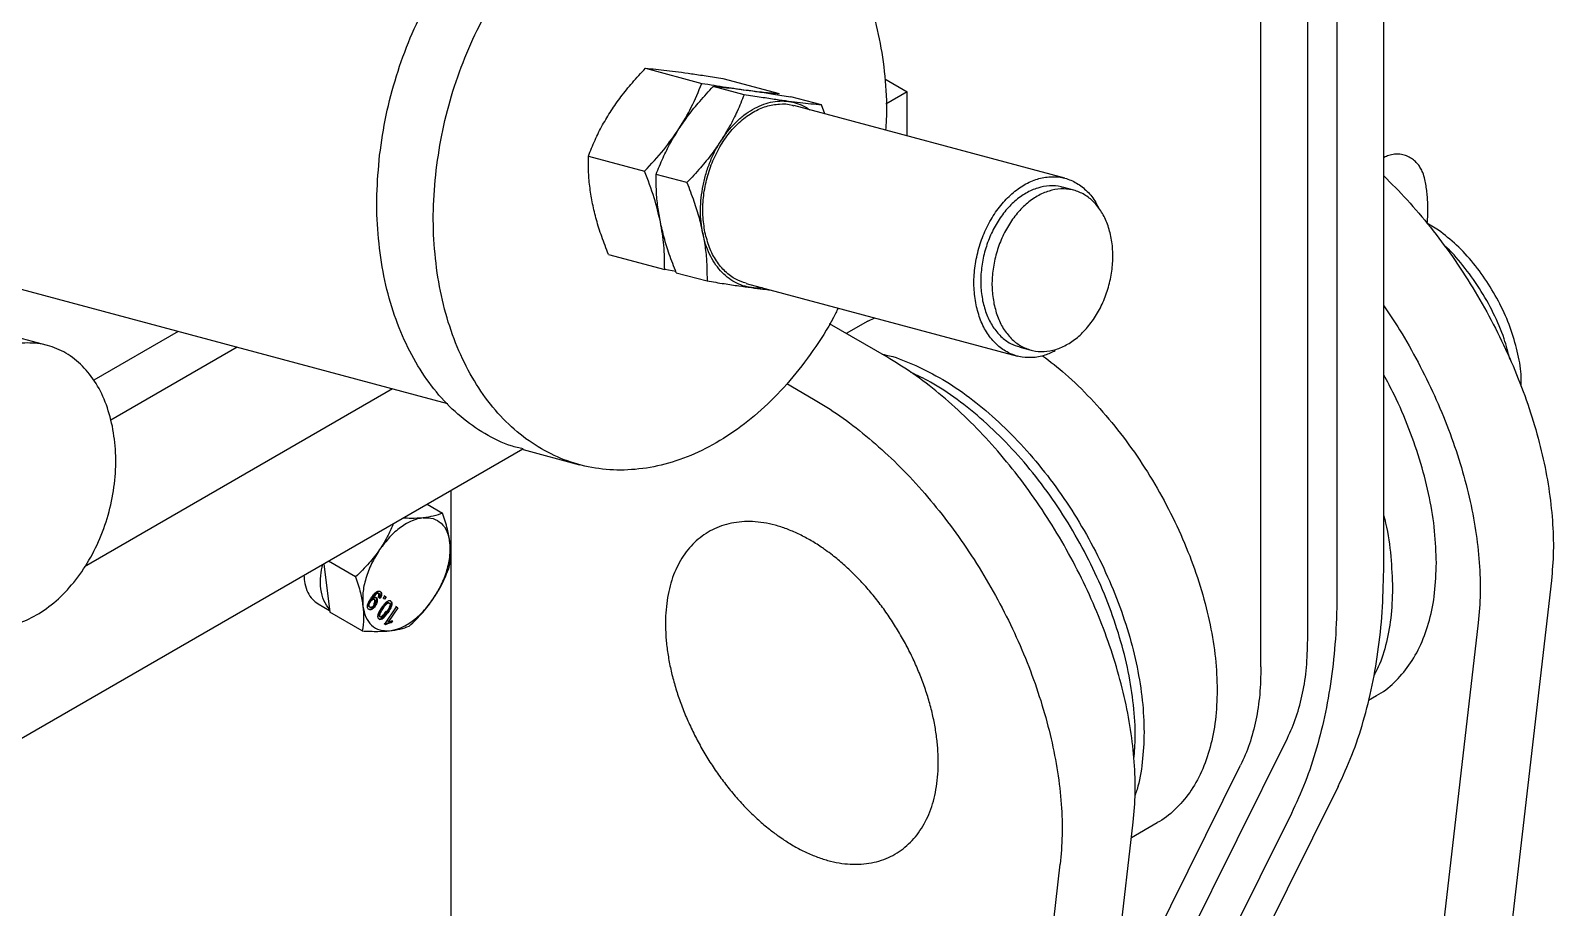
# Model space of a CAD drawing. Header units: millimetres. Extents: x 861 to 27901, y 673 to 17923.
# Drawn here: x 24661.3 to 24953.4, y 6987.1 to 7155.1 of the extents above; entities that cross this region are included whole.
import ezdxf

# ---------------------------------------------------------------- set-up
doc = ezdxf.new("R2010")
doc.units = ezdxf.units.MM
doc.header["$LTSCALE"] = 33.3

msp = doc.modelspace()

# ---------------------------------------------------------------- linework, layer by layer
at = {"color": 7, "linetype": 'Continuous', "lineweight": 25}
for p, q in [((24920.8, 7052.67), (24920.8, 7176.76)), ((24906.22, 7038.36), (24906.22, 7174.94)), ((24897.25, 7033.18), (24897.25, 7169.76)), ((24911.83, 7171.58), (24911.83, 7047.49)), ((24779.26, 7147.9), (24790.03, 7145.01)), ((24798.15, 7142.84), (24792.25, 7144.42)), ((24794.08, 7145.93), (24804.85, 7143.04)), ((24825.14, 7145.88), (24829.41, 7143.41)), ((24829.41, 7143.41), (24825.33, 7141.05)), ((24829.41, 7134.93), (24829.41, 7143.41)), ((24812.97, 7140.86), (24807.08, 7142.44)), ((24859.67, 7126.82), (24807.68, 7140.75)), ((24813.61, 7139.16), (24812.97, 7140.86)), ((24664.6, 7094.77), (24496.18, 7139.89)), ((24768.29, 7131.04), (24779.06, 7128.15)), ((24787.18, 7125.98), (24781.29, 7127.56)), ((24861.37, 7124.52), (24859.21, 7125.1)), ((24599.97, 7121.49), (24741.31, 7083.63)), ((24931.31, 7116.88), (24929.08, 7118.21)), ((24772.14, 7112.2), (24782.92, 7109.32)), ((24785.04, 7108.98), (24782.92, 7109.32)), ((24785.14, 7108.72), (24791.04, 7107.14)), ((24798.55, 7106.67), (24850.54, 7092.74)), ((24821.85, 7099.46), (24817.73, 7097.08)), ((24821.85, 7099.46), (24823.22, 7100.06)), ((24689.66, 7097.46), (24673.46, 7088.11)), ((24825.49, 7092.6), (24814.5, 7098.94)), ((24700.92, 7094.45), (24676.7, 7080.46)), ((24851, 7094.46), (24853.17, 7093.88)), ((24730.75, 7086.46), (24671.66, 7052.34)), ((24806.32, 7087.48), (24811.47, 7084.5)), ((24625.76, 6999.95), (24755.72, 7074.97)), ((24755.78, 7074.83), (24766.61, 7071.92)), ((24737.35, 7064.37), (24740.34, 7062.64)), ((24741.95, 7067.03), (24741.95, 6781.51)), ((24717.55, 7052.94), (24718.7, 7043.68)), ((24723.67, 7050.45), (24718.45, 7053.46)), ((24952.95, 7049.72), (24922.48, 6786.05)), ((24728.05, 7047.28), (24727.91, 7047.36)), ((24728.19, 7047.21), (24728.05, 7047.29)), ((24728.46, 7047.59), (24728.32, 7047.67)), ((24728.99, 7046.33), (24729.28, 7046.76)), ((24729.28, 7046.76), (24729.14, 7046.84)), ((24729.28, 7046.76), (24729.51, 7046.56)), ((24716.48, 7045.23), (24718.66, 7043.97)), ((24726.12, 7044.23), (24725.98, 7044.31)), ((24726.21, 7044.72), (24726.35, 7044.64)), ((24726.37, 7045.74), (24726.51, 7045.66)), ((24726.55, 7044.57), (24726.55, 7044.57)), ((24726.87, 7046.47), (24726.81, 7046.39)), ((24726.81, 7046.39), (24726.92, 7046.45)), ((24726.95, 7046.31), (24726.81, 7046.39)), ((24727.01, 7046.39), (24726.87, 7046.47)), ((24727.01, 7046.39), (24726.95, 7046.31)), ((24727.13, 7046.13), (24726.99, 7046.21)), ((24727.07, 7045.15), (24727.21, 7045.07)), ((24727.32, 7046.05), (24727.18, 7046.13)), ((24727.42, 7044.84), (24727.28, 7044.92)), ((24727.65, 7046.38), (24727.51, 7046.46)), ((24728.11, 7046.45), (24727.97, 7046.53)), ((24728.36, 7046.28), (24728.11, 7046.45)), ((24728.36, 7046.28), (24728.22, 7046.36)), ((24728.85, 7046.42), (24728.99, 7046.33)), ((24729.21, 7046.13), (24728.99, 7046.33)), ((24729.21, 7046.13), (24729.07, 7046.21)), ((24729.51, 7046.56), (24729.21, 7046.13)), ((24729.25, 7041.34), (24731.53, 7044.68)), ((24729.26, 7046.73), (24729.37, 7046.64)), ((24729.51, 7046.56), (24729.37, 7046.64)), ((24729.48, 7043.84), (24729.62, 7043.76)), ((24730.03, 7045.44), (24729.89, 7045.52)), ((24731.76, 7044.48), (24729.98, 7041.87)), ((24730.03, 7045.46), (24730.17, 7045.38)), ((24730.3, 7045.85), (24730.44, 7045.77)), ((24730.61, 7045.08), (24730.47, 7045.16)), ((24731.53, 7044.68), (24731.39, 7044.77)), ((24731.51, 7044.65), (24731.62, 7044.56)), ((24731.53, 7044.68), (24731.76, 7044.48)), ((24731.76, 7044.48), (24731.62, 7044.56)), ((24724.95, 7040.07), (24718.7, 7043.68)), ((24728.12, 7042.38), (24727.98, 7042.46)), ((24728.19, 7042.35), (24728.31, 7042.27)), ((24728.25, 7042.84), (24728.39, 7042.76)), ((24728.78, 7042.78), (24728.64, 7042.86)), ((24729.25, 7041.34), (24729.11, 7041.42)), ((24729.4, 7041.21), (24729.25, 7041.34)), ((24729.84, 7043.55), (24729.7, 7043.64)), ((24729.98, 7041.87), (24729.84, 7041.95)), ((24729.98, 7041.87), (24730.72, 7041.99)), ((24730.5, 7041.95), (24730.31, 7041.67)), ((24730.45, 7041.59), (24730.31, 7041.67)), ((24730.72, 7041.99), (24730.45, 7041.59)), ((24730.72, 7041.99), (24730.58, 7042.07)), ((24938.93, 7041.63), (24908.46, 6777.95)), ((24917.88, 7026.82), (24919.39, 7027.69)), ((24866.81, 6948.05), (24902.33, 7019.51)), ((24868.18, 6963.67), (24893.36, 7014.33)), ((24912.05, 7010.25), (24880.04, 6945.86)), ((24842.31, 6739.76), (24872.77, 7003.44)), ((24903.08, 7005.07), (24871.07, 6940.68)), ((24872.43, 7000.49), (24877.34, 7003.33)), ((24828.29, 6731.67), (24858.76, 6995.35))]:
    msp.add_line(p, q, dxfattribs=at)
for points, knots in [([(24728.27, 7131.26), (24728.64, 7133.81), (24729.38, 7138.92), (24731.4, 7146.46), (24734.04, 7153.77), (24737.34, 7160.7), (24741.21, 7167.15), (24745.59, 7173), (24750.41, 7178.16), (24755.59, 7182.53), (24761.03, 7186.04), (24766.64, 7188.62), (24772.34, 7190.26), (24778, 7190.85), (24782.78, 7190.66), (24785.53, 7189.87), (24786.52, 7189.58)], [0, 0, 0, 0, 0.073739, 0.147478, 0.221217, 0.294957, 0.368696, 0.442435, 0.516174, 0.589913, 0.663652, 0.737391, 0.81113, 0.88487, 0.958609, 1, 1, 1, 1]), ([(24739.11, 7128.36), (24739.47, 7130.91), (24740.21, 7136.02), (24742.23, 7143.56), (24744.87, 7150.87), (24748.17, 7157.8), (24752.04, 7164.25), (24756.42, 7170.1), (24761.24, 7175.26), (24766.42, 7179.63), (24771.86, 7183.13), (24777.47, 7185.72), (24783.17, 7187.35), (24788.84, 7187.98), (24794.4, 7187.61), (24799.74, 7186.25), (24804.78, 7183.91), (24809.43, 7180.63), (24813.61, 7176.48), (24817.25, 7171.52), (24820.29, 7165.85), (24822.67, 7159.54), (24824.37, 7152.73), (24825.28, 7145.5), (24825.58, 7139.88), (24825.33, 7136.68), (24825.28, 7136.03)], [0, 0, 0, 0, 0.042998, 0.085997, 0.128995, 0.171994, 0.214992, 0.257991, 0.300989, 0.343988, 0.386986, 0.429984, 0.472983, 0.515981, 0.55898, 0.601978, 0.644977, 0.687975, 0.730973, 0.773972, 0.81697, 0.859969, 0.902967, 0.945966, 0.988964, 1, 1, 1, 1]), ([(24772.66, 7139.77), (24773.27, 7140.66), (24774.52, 7142.49), (24776.75, 7145.21), (24778.4, 7146.98), (24779.26, 7147.9)], [0, 0, 0, 0, 0.315876, 0.646351, 1, 1, 1, 1]), ([(24779.26, 7147.9), (24779.89, 7147.84), (24781.12, 7147.74), (24783.22, 7147.51), (24784.79, 7147.31), (24785.56, 7147.21)], [0, 0, 0, 0, 0.353648, 0.684121, 1, 1, 1, 1]), ([(24785.56, 7147.21), (24786.37, 7147.1), (24788.04, 7146.87), (24790.91, 7146.43), (24793, 7146.1), (24794.08, 7145.93)], [0, 0, 0, 0, 0.315876, 0.646351, 1, 1, 1, 1]), ([(24785.66, 7136.28), (24786.49, 7137.66), (24788.24, 7140.54), (24789.41, 7143.48), (24790.03, 7145.01)], [0, 0, 0, 0, 0.476313, 1, 1, 1, 1]), ([(24785.66, 7136.28), (24786.25, 7137.16), (24787.48, 7138.96), (24789.7, 7141.68), (24791.37, 7143.47), (24792.25, 7144.42)], [0, 0, 0, 0, 0.3085007, 0.635247, 1, 1, 1, 1]), ([(24790.03, 7145.01), (24791.63, 7144.76), (24794.68, 7144.26), (24797.3, 7143.9), (24798.55, 7143.73)], [0, 0, 0, 0, 0.523687, 1, 1, 1, 1]), ([(24792.25, 7144.42), (24792.91, 7144.36), (24794.16, 7144.25), (24796.26, 7144.02), (24797.8, 7143.82), (24798.55, 7143.73)], [0, 0, 0, 0, 0.36475, 0.691497, 1, 1, 1, 1]), ([(24798.55, 7143.73), (24799.35, 7143.62), (24800.99, 7143.39), (24803.86, 7142.96), (24805.96, 7142.62), (24807.08, 7142.44)], [0, 0, 0, 0, 0.308501, 0.635247, 1, 1, 1, 1]), ([(24798.55, 7143.73), (24799.7, 7143.58), (24802.1, 7143.28), (24803.9, 7143.12), (24804.85, 7143.04)], [0, 0, 0, 0, 0.4763129, 1, 1, 1, 1]), ([(24790.64, 7116.5), (24790.48, 7117.56), (24790.15, 7119.68), (24790.28, 7123.09), (24790.87, 7126.5), (24791.94, 7129.81), (24793.44, 7132.88), (24795.31, 7135.6), (24797.48, 7137.87), (24799.87, 7139.58), (24802.38, 7140.7), (24804.91, 7141.11), (24806.71, 7141.09), (24807.57, 7140.75), (24807.67, 7140.71)], [0, 0, 0, 0, 0.089817, 0.179633, 0.26945, 0.359266, 0.449083, 0.538899, 0.628716, 0.718532, 0.808349, 0.898165, 0.987982, 1, 1, 1, 1]), ([(24798.15, 7142.84), (24797.73, 7141.77), (24796.92, 7139.75), (24795.46, 7136.82), (24794.33, 7134.99), (24793.78, 7134.11)], [0, 0, 0, 0, 0.36475, 0.691497, 1, 1, 1, 1]), ([(24806.68, 7141.55), (24805.88, 7141.66), (24804.24, 7141.89), (24801.37, 7142.32), (24799.26, 7142.66), (24798.15, 7142.84)], [0, 0, 0, 0, 0.308501, 0.635247, 1, 1, 1, 1]), ([(24806.68, 7141.55), (24807.23, 7141.45), (24808.33, 7141.23), (24809.7, 7140.66), (24810.45, 7140.13), (24810.74, 7139.93)], [0, 0, 0, 0, 0.385203, 0.770405, 1, 1, 1, 1]), ([(24812.97, 7140.86), (24812.32, 7140.92), (24811.07, 7141.03), (24808.97, 7141.26), (24807.43, 7141.46), (24806.68, 7141.55)], [0, 0, 0, 0, 0.36475, 0.691497, 1, 1, 1, 1]), ([(24768.29, 7131.04), (24768.7, 7132.07), (24769.5, 7134.07), (24770.95, 7137), (24772.1, 7138.86), (24772.66, 7139.77)], [0, 0, 0, 0, 0.353648, 0.684121, 1, 1, 1, 1]), ([(24779.06, 7128.15), (24780.33, 7129.51), (24782.75, 7132.11), (24784.72, 7134.94), (24785.66, 7136.28)], [0, 0, 0, 0, 0.523687, 1, 1, 1, 1]), ([(24781.29, 7127.56), (24781.71, 7128.62), (24782.52, 7130.65), (24783.98, 7133.57), (24785.11, 7135.4), (24785.66, 7136.28)], [0, 0, 0, 0, 0.36475, 0.691497, 1, 1, 1, 1]), ([(24793.78, 7134.11), (24793.19, 7133.23), (24791.96, 7131.44), (24789.74, 7128.71), (24788.07, 7126.92), (24787.18, 7125.98)], [0, 0, 0, 0, 0.308501, 0.635247, 1, 1, 1, 1]), ([(24929.17, 7118.39), (24929.18, 7118.6), (24929.23, 7119.22), (24929.27, 7120.3), (24929.26, 7121.63), (24929.19, 7122.94), (24929.08, 7124.21), (24928.92, 7125.44), (24928.68, 7126.68), (24928.36, 7127.76), (24927.9, 7128.74), (24927.37, 7129.52), (24926.71, 7130.21), (24925.9, 7130.79), (24924.95, 7131.22), (24923.91, 7131.45), (24922.83, 7131.46), (24921.8, 7131.22), (24921.11, 7130.96), (24920.82, 7130.76), (24920.8, 7130.74)], [0, 0, 0, 0, 0.034792, 0.103487, 0.16912, 0.233764, 0.29885, 0.365813, 0.437918, 0.526391, 0.580869, 0.629023, 0.678692, 0.730004, 0.782662, 0.83619, 0.890123, 0.945464, 0.996583, 1, 1, 1, 1]), ([(24755.81, 7074.95), (24755.03, 7075.13), (24752.46, 7075.72), (24748.39, 7077.76), (24743.73, 7080.99), (24739.55, 7085.15), (24735.91, 7090.1), (24732.88, 7095.78), (24730.49, 7102.08), (24728.81, 7108.9), (24727.86, 7116.12), (24727.59, 7123.61), (24728.05, 7128.71), (24728.27, 7131.26)], [0, 0, 0, 0, 0.042024, 0.137822, 0.23362, 0.329417, 0.425215, 0.521012, 0.61681, 0.712607, 0.808405, 0.904202, 1, 1, 1, 1]), ([(24769.1, 7121.92), (24768.92, 7122.92), (24768.55, 7124.97), (24768.29, 7128.02), (24768.29, 7130.01), (24768.29, 7131.04)], [0, 0, 0, 0, 0.315876, 0.646351, 1, 1, 1, 1]), ([(24816.18, 7101.94), (24816.03, 7101.63), (24814.8, 7099), (24811.92, 7094.5), (24807.59, 7088.62), (24802.75, 7083.47), (24797.58, 7079.1), (24792.14, 7075.59), (24786.52, 7073), (24780.83, 7071.38), (24775.16, 7070.74), (24769.6, 7071.11), (24764.26, 7072.48), (24759.22, 7074.82), (24754.56, 7078.09), (24750.38, 7082.24), (24746.74, 7087.2), (24743.71, 7092.88), (24741.32, 7099.18), (24739.64, 7106), (24738.69, 7113.22), (24738.42, 7120.71), (24738.88, 7125.81), (24739.11, 7128.36)], [0, 0, 0, 0, 0.006733, 0.056397, 0.10606, 0.155723, 0.205387, 0.25505, 0.304713, 0.354377, 0.40404, 0.453703, 0.503367, 0.55303, 0.602693, 0.652357, 0.70202, 0.751683, 0.801347, 0.85101, 0.900673, 0.950337, 1, 1, 1, 1]), ([(24782.1, 7118.44), (24781.74, 7119.97), (24780.98, 7123.19), (24779.72, 7126.45), (24779.06, 7128.15)], [0, 0, 0, 0, 0.476313, 1, 1, 1, 1]), ([(24782.1, 7118.44), (24781.92, 7119.41), (24781.56, 7121.43), (24781.29, 7124.48), (24781.29, 7126.49), (24781.29, 7127.56)], [0, 0, 0, 0, 0.3085007, 0.635247, 1, 1, 1, 1]), ([(24787.18, 7125.98), (24787.64, 7124.79), (24788.51, 7122.55), (24789.54, 7119.29), (24790, 7117.25), (24790.22, 7116.26)], [0, 0, 0, 0, 0.3647501, 0.6914967, 1, 1, 1, 1]), ([(24842.63, 7102.58), (24842.47, 7103.64), (24842.14, 7105.76), (24842.27, 7109.16), (24842.86, 7112.58), (24843.93, 7115.88), (24845.43, 7118.96), (24847.3, 7121.68), (24849.47, 7123.94), (24851.86, 7125.66), (24854.37, 7126.77), (24856.91, 7127.22), (24859.38, 7127.01), (24861.69, 7126.14), (24863.73, 7124.61), (24865.23, 7122.92), (24865.87, 7121.59), (24866.09, 7121.13)], [0, 0, 0, 0, 0.068844, 0.137689, 0.206533, 0.275378, 0.344222, 0.413067, 0.481911, 0.550756, 0.6196, 0.688445, 0.757289, 0.826134, 0.894978, 0.963823, 1, 1, 1, 1]), ([(24920.8, 7127.27), (24922.3, 7125.78), (24925.38, 7122.7), (24929.78, 7117.49), (24934.01, 7111.85), (24937.91, 7105.88), (24941.45, 7099.67), (24944.59, 7093.28), (24947.3, 7086.79), (24949.53, 7080.26), (24951.28, 7073.77), (24952.51, 7067.4), (24953.21, 7061.21), (24953.42, 7055.26), (24953.1, 7051.57), (24952.95, 7049.72)], [0, 0, 0, 0, 0.073228, 0.150459, 0.22769, 0.304921, 0.382152, 0.459383, 0.536614, 0.613845, 0.691076, 0.768307, 0.845538, 0.922769, 1, 1, 1, 1]), ([(24859.2, 7125.06), (24859.11, 7125.1), (24858.33, 7125.41), (24856.71, 7125.42), (24854.45, 7125.06), (24852.18, 7124.05), (24850.04, 7122.51), (24848.09, 7120.47), (24846.41, 7118.03), (24845.06, 7115.27), (24844.1, 7112.29), (24843.57, 7109.23), (24843.45, 7106.16), (24843.74, 7104.26), (24843.89, 7103.31)], [0, 0, 0, 0, 0.012018, 0.101835, 0.191651, 0.281468, 0.371284, 0.461101, 0.550917, 0.640734, 0.73055, 0.820367, 0.910183, 1, 1, 1, 1]), ([(24772.14, 7112.2), (24771.7, 7113.35), (24770.84, 7115.57), (24769.81, 7118.83), (24769.33, 7120.91), (24769.1, 7121.92)], [0, 0, 0, 0, 0.353648, 0.684121, 1, 1, 1, 1]), ([(24785.14, 7108.72), (24784.68, 7109.91), (24783.82, 7112.15), (24782.79, 7115.41), (24782.33, 7117.45), (24782.1, 7118.44)], [0, 0, 0, 0, 0.3647501, 0.6914967, 1, 1, 1, 1]), ([(24782.92, 7109.32), (24782.91, 7110.85), (24782.9, 7113.77), (24782.36, 7116.93), (24782.1, 7118.44)], [0, 0, 0, 0, 0.5236871, 1, 1, 1, 1]), ([(24947.13, 7087.01), (24947.15, 7087.57), (24947.22, 7089.47), (24946.62, 7093.09), (24945.35, 7097.63), (24943.43, 7102.2), (24940.96, 7106.58), (24938.05, 7110.59), (24934.8, 7114.15), (24932.47, 7115.97), (24931.31, 7116.88)], [0, 0, 0, 0, 0.0573507, 0.1920149, 0.3266791, 0.4613432, 0.5960074, 0.7306716, 0.8653358, 1, 1, 1, 1]), ([(24790.22, 7116.26), (24790.4, 7115.29), (24790.77, 7113.27), (24791.03, 7110.22), (24791.04, 7108.21), (24791.04, 7107.14)], [0, 0, 0, 0, 0.308501, 0.635247, 1, 1, 1, 1]), ([(24798.57, 7106.7), (24797.89, 7106.92), (24796.44, 7107.38), (24794.49, 7108.87), (24792.77, 7110.93), (24791.42, 7113.49), (24790.9, 7115.5), (24790.64, 7116.5)], [0, 0, 0, 0, 0.178002, 0.383502, 0.589001, 0.794501, 1, 1, 1, 1]), ([(24944.98, 7092.16), (24944.65, 7093.45), (24943.89, 7096.39), (24941.89, 7101.01), (24939.23, 7105.79), (24936.03, 7110.11), (24933.65, 7112.9), (24932.34, 7113.98), (24932.29, 7114.02)], [0, 0, 0, 0, 0.162463, 0.369588, 0.576713, 0.783838, 0.990963, 1, 1, 1, 1]), ([(24791.04, 7107.14), (24792.15, 7106.96), (24794.26, 7106.63), (24797.12, 7106.19), (24798.76, 7105.97), (24799.56, 7105.86)], [0, 0, 0, 0, 0.3647501, 0.6914967, 1, 1, 1, 1]), ([(24801.64, 7105.84), (24801.51, 7105.82), (24800.81, 7105.71), (24800.13, 7105.79), (24799.56, 7105.86)], [0, 0, 0, 0, 0.175627, 1, 1, 1, 1]), ([(24799.56, 7105.86), (24800.32, 7105.76), (24801.62, 7105.59), (24802.72, 7105.48), (24803.18, 7105.43)], [0, 0, 0, 0, 0.580155, 1, 1, 1, 1]), ([(24857.82, 7093.77), (24857.16, 7093.45), (24855.67, 7092.72), (24853.3, 7092.35), (24850.83, 7092.55), (24848.53, 7093.43), (24846.47, 7094.93), (24844.76, 7097.01), (24843.4, 7099.56), (24842.89, 7101.57), (24842.63, 7102.58)], [0, 0, 0, 0, 0.101734, 0.230058, 0.358381, 0.486705, 0.615029, 0.743353, 0.871676, 1, 1, 1, 1]), ([(24843.89, 7103.31), (24844.12, 7102.4), (24844.59, 7100.6), (24845.8, 7098.3), (24847.35, 7096.44), (24849.1, 7095.11), (24850.41, 7094.69), (24851.01, 7094.5)], [0, 0, 0, 0, 0.205499, 0.410999, 0.616498, 0.821998, 1, 1, 1, 1]), ([(24920.8, 7102.39), (24921.83, 7100.86), (24924.18, 7097.35), (24927.43, 7091.57), (24930.58, 7085.19), (24933.28, 7078.7), (24935.52, 7072.17), (24937.26, 7065.68), (24938.5, 7059.31), (24939.2, 7053.12), (24939.4, 7047.16), (24939.09, 7043.47), (24938.93, 7041.63)], [0, 0, 0, 0, 0.079726, 0.181978, 0.284231, 0.386484, 0.488736, 0.590989, 0.693242, 0.795495, 0.897747, 1, 1, 1, 1]), ([(24824.65, 7093.08), (24824.9, 7093.04), (24826.78, 7092.71), (24830.46, 7091.28), (24835.58, 7088.76), (24840.72, 7085.39), (24845.77, 7081.32), (24850.64, 7076.59), (24855.26, 7071.3), (24859.54, 7065.53), (24863.41, 7059.37), (24866.8, 7052.94), (24869.66, 7046.35), (24871.94, 7039.7), (24873.6, 7033.12), (24874.6, 7026.71), (24874.95, 7020.57), (24874.57, 7014.87), (24873.94, 7010.86), (24873.24, 7008.97), (24873.11, 7008.61)], [0, 0, 0, 0, 0.009765, 0.070775, 0.131786, 0.192796, 0.253806, 0.314817, 0.375827, 0.436838, 0.497848, 0.558859, 0.619869, 0.68088, 0.74189, 0.802901, 0.863911, 0.924922, 0.985932, 1, 1, 1, 1]), ([(24855.39, 7092.82), (24856.86, 7091.69), (24860.01, 7089.24), (24864.66, 7084.67), (24869.28, 7079.39), (24873.56, 7073.62), (24877.43, 7067.46), (24880.82, 7061.03), (24883.68, 7054.44), (24885.96, 7047.79), (24887.61, 7041.21), (24888.62, 7034.8), (24888.95, 7028.67), (24888.62, 7022.93), (24887.61, 7017.68), (24885.95, 7013.01), (24883.69, 7008.98), (24880.79, 7005.77), (24878.63, 7003.89), (24877.34, 7003.33), (24877.34, 7003.33)], [0, 0, 0, 0, 0.051339, 0.110628, 0.169917, 0.229206, 0.288495, 0.347784, 0.407073, 0.466362, 0.525651, 0.58494, 0.644229, 0.703518, 0.762807, 0.822096, 0.881385, 0.940674, 0.999963, 1, 1, 1, 1]), ([(24872.9, 7015.54), (24873.01, 7016.93), (24873.27, 7020.2), (24872.9, 7025.84), (24871.92, 7032.24), (24870.26, 7038.82), (24867.98, 7045.47), (24865.12, 7052.06), (24861.73, 7058.49), (24857.86, 7064.65), (24853.58, 7070.42), (24848.96, 7075.71), (24844.08, 7080.44), (24839.04, 7084.5), (24834.35, 7087.63), (24831.4, 7089.03), (24830.15, 7089.62)], [0, 0, 0, 0, 0.0547972, 0.1290359, 0.2032746, 0.2775133, 0.351752, 0.4259907, 0.5002294, 0.5744681, 0.6487068, 0.7229455, 0.7971842, 0.8714228, 0.9456615, 1, 1, 1, 1]), ([(24930.89, 7053.1), (24930.82, 7055.12), (24930.69, 7059.15), (24929.65, 7065.58), (24928.01, 7072.16), (24925.71, 7078.8), (24923.31, 7084.51), (24921.47, 7087.88), (24920.8, 7089.12)], [0, 0, 0, 0, 0.179035, 0.358071, 0.537106, 0.716142, 0.895177, 1, 1, 1, 1]), ([(24736.61, 7061.75), (24735.87, 7061.69), (24734.67, 7061.6), (24733.25, 7061.66), (24732.7, 7061.69)], [0, 0, 0, 0, 0.616578, 1, 1, 1, 1]), ([(24740.34, 7062.64), (24739.78, 7062.43), (24738.73, 7062.04), (24737.28, 7061.84), (24736.61, 7061.75)], [0, 0, 0, 0, 0.532771, 1, 1, 1, 1]), ([(24741.74, 7057.02), (24741.6, 7057.86), (24741.31, 7059.66), (24740.68, 7061.6), (24740.34, 7062.64)], [0, 0, 0, 0, 0.467229, 1, 1, 1, 1]), ([(24920.8, 7062.12), (24920.92, 7061.66), (24921.6, 7059.01), (24922.25, 7054.3), (24922.4, 7050.26), (24922.48, 7048.25)], [0, 0, 0, 0, 0.094567, 0.547284, 1, 1, 1, 1]), ([(24730.89, 7060.64), (24730.58, 7059.89), (24729.88, 7058.17), (24728.85, 7056.57), (24728.27, 7055.65)], [0, 0, 0, 0, 0.433116, 1, 1, 1, 1]), ([(24813.75, 7055.55), (24813.49, 7055.75), (24812.5, 7056.47), (24810.76, 7057.53), (24808.55, 7058.7), (24806.32, 7059.64), (24804.1, 7060.36), (24801.91, 7060.83), (24799.76, 7061.05), (24797.69, 7061.02), (24795.7, 7060.75), (24793.82, 7060.23), (24792.06, 7059.49), (24790.44, 7058.53), (24788.96, 7057.36), (24787.63, 7055.99), (24786.46, 7054.44), (24785.45, 7052.71), (24784.6, 7050.8), (24783.94, 7048.72), (24783.45, 7046.5), (24783.15, 7044.14), (24783.04, 7041.66), (24783.12, 7039.09), (24783.39, 7036.45), (24783.84, 7033.75), (24784.47, 7031.02), (24785.27, 7028.27), (24786.23, 7025.53), (24787.36, 7022.8), (24788.63, 7020.11), (24790.04, 7017.48), (24791.59, 7014.92), (24793.25, 7012.46), (24795.03, 7010.1), (24796.9, 7007.86), (24798.86, 7005.76), (24800.9, 7003.82), (24802.85, 7002.15), (24804.14, 7001.21), (24804.7, 7000.79)], [0, 0, 0, 0, 0.010144, 0.037668, 0.065245, 0.092847, 0.120408, 0.147843, 0.175043, 0.201897, 0.228326, 0.254314, 0.279923, 0.305282, 0.330554, 0.355866, 0.381383, 0.40723, 0.43347, 0.460101, 0.487063, 0.514264, 0.541611, 0.569025, 0.596441, 0.623829, 0.651177, 0.678482, 0.705748, 0.732982, 0.760194, 0.787393, 0.814589, 0.841793, 0.869012, 0.896258, 0.923541, 0.950872, 0.978259, 1, 1, 1, 1]), ([(24728.27, 7055.65), (24727.63, 7054.78), (24726.25, 7052.91), (24724.57, 7051.3), (24723.67, 7050.45)], [0, 0, 0, 0, 0.467229, 1, 1, 1, 1]), ([(24741.63, 7052.26), (24741.74, 7053.04), (24741.95, 7054.5), (24741.8, 7056.21), (24741.74, 7057.02)], [0, 0, 0, 0, 0.532771, 1, 1, 1, 1]), ([(24804.7, 7000.79), (24805.09, 7000.52), (24806.19, 6999.75), (24808.05, 6998.62), (24810.27, 6997.49), (24812.5, 6996.59), (24814.71, 6995.91), (24816.9, 6995.48), (24819.04, 6995.3), (24821.1, 6995.37), (24823.08, 6995.68), (24824.94, 6996.23), (24826.67, 6997.01), (24828.27, 6998.01), (24829.73, 6999.21), (24831.03, 7000.61), (24832.18, 7002.19), (24833.16, 7003.95), (24833.98, 7005.89), (24834.62, 7007.99), (24835.07, 7010.23), (24835.34, 7012.61), (24835.42, 7015.11), (24835.31, 7017.69), (24835.01, 7020.34), (24834.53, 7023.05), (24833.88, 7025.78), (24833.05, 7028.53), (24832.06, 7031.27), (24830.91, 7034), (24829.61, 7036.68), (24828.18, 7039.3), (24826.61, 7041.84), (24824.93, 7044.29), (24823.14, 7046.63), (24821.25, 7048.85), (24819.27, 7050.93), (24817.23, 7052.84), (24815.38, 7054.4), (24814.21, 7055.23), (24813.75, 7055.55)], [0, 0, 0, 0, 0.014576, 0.042102, 0.069686, 0.097287, 0.124834, 0.152239, 0.179391, 0.206181, 0.232539, 0.25846, 0.284019, 0.309353, 0.33462, 0.359955, 0.385518, 0.411427, 0.437732, 0.464422, 0.491429, 0.518661, 0.546023, 0.573442, 0.600856, 0.628238, 0.65558, 0.682878, 0.710139, 0.73737, 0.764579, 0.791778, 0.818975, 0.846181, 0.873404, 0.900656, 0.927946, 0.955286, 0.982684, 1, 1, 1, 1]), ([(24718.63, 7044.23), (24718.24, 7044.75), (24717.46, 7045.8), (24716.94, 7048.05), (24716.86, 7050.43), (24717.21, 7052.11), (24717.36, 7052.83)], [0, 0, 0, 0, 0.2661504, 0.5323008, 0.7984512, 1, 1, 1, 1]), ([(24919.39, 7027.69), (24919.39, 7027.69), (24920.68, 7028.25), (24922.83, 7030.13), (24925.74, 7033.34), (24928, 7037.38), (24929.65, 7042.05), (24930.69, 7047.28), (24930.82, 7051.16), (24930.89, 7053.1)], [0, 0, 0, 0, 0.000103, 0.166753, 0.333402, 0.500052, 0.666701, 0.833351, 1, 1, 1, 1]), ([(24713.75, 7050.75), (24713.79, 7050.2), (24713.88, 7048.97), (24714.45, 7047.41), (24715.3, 7046.06), (24716.1, 7045.51), (24716.49, 7045.24)], [0, 0, 0, 0, 0.2169568, 0.4834471, 0.7499374, 1, 1, 1, 1]), ([(24723.67, 7050.45), (24724.01, 7049.41), (24724.64, 7047.47), (24724.93, 7045.67), (24725.06, 7044.83)], [0, 0, 0, 0, 0.532771, 1, 1, 1, 1]), ([(24738.53, 7046.19), (24739.11, 7047.1), (24740.34, 7049.05), (24741.18, 7051.15), (24741.63, 7052.26)], [0, 0, 0, 0, 0.467229, 1, 1, 1, 1]), ([(24726.63, 7046.37), (24726.77, 7046.57), (24727.05, 7046.97), (24727.46, 7047.4), (24727.8, 7047.64), (24728.06, 7047.72), (24728.29, 7047.71), (24728.41, 7047.63), (24728.46, 7047.59)], [0, 0, 0, 0, 0.250485, 0.500119, 0.627899, 0.750092, 0.874994, 1, 1, 1, 1]), ([(24728.05, 7047.29), (24728.01, 7047.32), (24727.94, 7047.37), (24727.79, 7047.37), (24727.62, 7047.3), (24727.29, 7047.03), (24727.06, 7046.72), (24726.87, 7046.47)], [0, 0, 0, 0, 0.125207, 0.25031, 0.375339, 0.50062, 1, 1, 1, 1]), ([(24728.19, 7047.21), (24728.15, 7047.24), (24728.08, 7047.29), (24727.93, 7047.29), (24727.76, 7047.22), (24727.43, 7046.95), (24727.2, 7046.64), (24727.01, 7046.39)], [0, 0, 0, 0, 0.125207, 0.25031, 0.375339, 0.50062, 1, 1, 1, 1]), ([(24727.97, 7046.53), (24728.01, 7046.61), (24728.09, 7046.75), (24728.14, 7046.94), (24728.15, 7047.07), (24728.13, 7047.2), (24728.08, 7047.25), (24728.05, 7047.29)], [0, 0, 0, 0, 0.277074, 0.499914, 0.624834, 0.750381, 1, 1, 1, 1]), ([(24728.11, 7046.45), (24728.15, 7046.53), (24728.23, 7046.67), (24728.28, 7046.86), (24728.29, 7046.99), (24728.27, 7047.08), (24728.24, 7047.16), (24728.21, 7047.19), (24728.19, 7047.21)], [0, 0, 0, 0, 0.276477, 0.499318, 0.623718, 0.749496, 0.874756, 1, 1, 1, 1]), ([(24728.32, 7047.67), (24728.38, 7047.6), (24728.46, 7047.5), (24728.51, 7047.3), (24728.51, 7047.07), (24728.43, 7046.74), (24728.29, 7046.49), (24728.22, 7046.36)], [0, 0, 0, 0, 0.249859, 0.375956, 0.500482, 0.749847, 1, 1, 1, 1]), ([(24728.46, 7047.59), (24728.52, 7047.52), (24728.6, 7047.42), (24728.65, 7047.22), (24728.65, 7046.99), (24728.57, 7046.66), (24728.43, 7046.41), (24728.36, 7046.28)], [0, 0, 0, 0, 0.249859, 0.375718, 0.500481, 0.749846, 1, 1, 1, 1]), ([(24922.48, 7048.25), (24922.42, 7046.3), (24922.29, 7042.42), (24921.21, 7037.23), (24920.08, 7033.59), (24919.11, 7031.94), (24918.91, 7031.6)], [0, 0, 0, 0, 0.3069866, 0.6139733, 0.9209599, 1, 1, 1, 1]), ([(24725.06, 7044.83), (24725.13, 7044.02), (24725.28, 7042.31), (24725.07, 7040.85), (24724.95, 7040.07)], [0, 0, 0, 0, 0.467229, 1, 1, 1, 1]), ([(24726.12, 7044.23), (24726.08, 7044.28), (24725.99, 7044.38), (24725.93, 7044.62), (24725.93, 7044.89), (24726.02, 7045.3), (24726.26, 7045.82), (24726.51, 7046.19), (24726.63, 7046.37)], [0, 0, 0, 0, 0.125064, 0.25009, 0.37511, 0.500169, 0.749441, 1, 1, 1, 1]), ([(24726.21, 7044.72), (24726.17, 7044.78), (24726.11, 7044.85), (24726.09, 7045.02), (24726.11, 7045.16), (24726.14, 7045.31), (24726.22, 7045.51), (24726.31, 7045.65), (24726.37, 7045.74)], [0, 0, 0, 0, 0.249017, 0.371845, 0.499365, 0.623226, 0.749892, 1, 1, 1, 1]), ([(24727.42, 7044.84), (24727.32, 7044.7), (24727.16, 7044.5), (24726.92, 7044.29), (24726.74, 7044.18), (24726.56, 7044.11), (24726.33, 7044.09), (24726.21, 7044.17), (24726.12, 7044.23)], [0, 0, 0, 0, 0.249869, 0.376454, 0.500348, 0.627239, 0.750824, 1, 1, 1, 1]), ([(24726.35, 7044.64), (24726.31, 7044.7), (24726.25, 7044.77), (24726.23, 7044.94), (24726.25, 7045.08), (24726.28, 7045.23), (24726.36, 7045.43), (24726.45, 7045.57), (24726.51, 7045.66)], [0, 0, 0, 0, 0.2490169, 0.3721384, 0.4993655, 0.6235619, 0.7498927, 1, 1, 1, 1]), ([(24727.28, 7044.92), (24727.18, 7044.78), (24727.02, 7044.58), (24726.78, 7044.37), (24726.6, 7044.26), (24726.42, 7044.19), (24726.31, 7044.19), (24726.25, 7044.19)], [0, 0, 0, 0, 0.3327927, 0.5016541, 0.6663981, 0.8356942, 1, 1, 1, 1]), ([(24727.21, 7045.07), (24727.14, 7044.98), (24727.01, 7044.8), (24726.8, 7044.64), (24726.64, 7044.58), (24726.49, 7044.56), (24726.41, 7044.61), (24726.35, 7044.64)], [0, 0, 0, 0, 0.2502504, 0.4998418, 0.6295763, 0.7506654, 1, 1, 1, 1]), ([(24726.37, 7045.74), (24726.43, 7045.83), (24726.53, 7045.96), (24726.68, 7046.09), (24726.8, 7046.17), (24726.91, 7046.21), (24727.05, 7046.22), (24727.13, 7046.17), (24727.18, 7046.13)], [0, 0, 0, 0, 0.2499766, 0.3779151, 0.500342, 0.6271064, 0.750811, 1, 1, 1, 1]), ([(24726.51, 7045.66), (24726.57, 7045.75), (24726.67, 7045.88), (24726.82, 7046.01), (24726.94, 7046.08), (24727.05, 7046.13), (24727.19, 7046.14), (24727.27, 7046.09), (24727.32, 7046.05)], [0, 0, 0, 0, 0.249976, 0.378222, 0.500342, 0.627452, 0.750811, 1, 1, 1, 1]), ([(24726.95, 7046.31), (24727.02, 7046.35), (24727.15, 7046.43), (24727.34, 7046.48), (24727.52, 7046.47), (24727.61, 7046.41), (24727.65, 7046.38)], [0, 0, 0, 0, 0.2489432, 0.4994503, 0.7502849, 1, 1, 1, 1]), ([(24727.18, 7046.13), (24727.22, 7046.09), (24727.29, 7046.01), (24727.31, 7045.85), (24727.31, 7045.72), (24727.28, 7045.58), (24727.21, 7045.38), (24727.12, 7045.24), (24727.07, 7045.15)], [0, 0, 0, 0, 0.24952, 0.373528, 0.499888, 0.62379, 0.750316, 1, 1, 1, 1]), ([(24727.32, 7046.05), (24727.36, 7046), (24727.43, 7045.93), (24727.45, 7045.77), (24727.45, 7045.64), (24727.42, 7045.5), (24727.35, 7045.3), (24727.26, 7045.16), (24727.21, 7045.07)], [0, 0, 0, 0, 0.249521, 0.373851, 0.499889, 0.624096, 0.750315, 1, 1, 1, 1]), ([(24727.51, 7046.46), (24727.53, 7046.44), (24727.56, 7046.41), (24727.62, 7046.32), (24727.67, 7046.19), (24727.68, 7046), (24727.66, 7045.79), (24727.61, 7045.57), (24727.5, 7045.27), (24727.36, 7045.06), (24727.28, 7044.92)], [0, 0, 0, 0, 0.062611, 0.125226, 0.250194, 0.373586, 0.500286, 0.62458, 0.750412, 1, 1, 1, 1]), ([(24727.65, 7046.38), (24727.69, 7046.34), (24727.75, 7046.27), (24727.81, 7046.11), (24727.82, 7045.92), (24727.8, 7045.71), (24727.75, 7045.49), (24727.64, 7045.19), (24727.51, 7044.98), (24727.42, 7044.84)], [0, 0, 0, 0, 0.125074, 0.250064, 0.373261, 0.500199, 0.624296, 0.750369, 1, 1, 1, 1]), ([(24728.12, 7042.38), (24728.08, 7042.43), (24727.99, 7042.53), (24727.93, 7042.78), (24727.95, 7043.07), (24728.15, 7043.71), (24728.47, 7044.2), (24728.72, 7044.59)], [0, 0, 0, 0, 0.125373, 0.250644, 0.375698, 0.501113, 1, 1, 1, 1]), ([(24728.25, 7042.84), (24728.22, 7042.88), (24728.16, 7042.96), (24728.15, 7043.17), (24728.19, 7043.39), (24728.38, 7043.84), (24728.62, 7044.19), (24728.8, 7044.47)], [0, 0, 0, 0, 0.124745, 0.249484, 0.374471, 0.499648, 1, 1, 1, 1]), ([(24728.39, 7042.76), (24728.36, 7042.8), (24728.3, 7042.88), (24728.29, 7043.08), (24728.33, 7043.31), (24728.52, 7043.76), (24728.76, 7044.11), (24728.94, 7044.38)], [0, 0, 0, 0, 0.124745, 0.249484, 0.374471, 0.499648, 1, 1, 1, 1]), ([(24729.48, 7043.84), (24729.35, 7043.66), (24729.16, 7043.39), (24728.87, 7043.05), (24728.72, 7042.92), (24728.64, 7042.86)], [0, 0, 0, 0, 0.500372, 0.750515, 1, 1, 1, 1]), ([(24728.72, 7044.59), (24728.85, 7044.78), (24729.11, 7045.15), (24729.49, 7045.57), (24729.81, 7045.81), (24730.06, 7045.9), (24730.28, 7045.89), (24730.38, 7045.81), (24730.44, 7045.77)], [0, 0, 0, 0, 0.250476, 0.500347, 0.625768, 0.750176, 0.87497, 1, 1, 1, 1]), ([(24728.8, 7044.47), (24728.99, 7044.74), (24729.23, 7045.08), (24729.56, 7045.4), (24729.74, 7045.5), (24729.91, 7045.54), (24729.99, 7045.49), (24730.03, 7045.46)], [0, 0, 0, 0, 0.50041, 0.625613, 0.75058, 0.875344, 1, 1, 1, 1]), ([(24728.94, 7044.38), (24729.13, 7044.66), (24729.37, 7045), (24729.7, 7045.32), (24729.88, 7045.42), (24730.05, 7045.46), (24730.13, 7045.41), (24730.17, 7045.38)], [0, 0, 0, 0, 0.50041, 0.625613, 0.75058, 0.875344, 1, 1, 1, 1]), ([(24730.17, 7045.38), (24730.2, 7045.34), (24730.27, 7045.26), (24730.27, 7045.06), (24730.23, 7044.83), (24730.03, 7044.38), (24729.8, 7044.04), (24729.62, 7043.76)], [0, 0, 0, 0, 0.124696, 0.249462, 0.374432, 0.499637, 1, 1, 1, 1]), ([(24730.47, 7045.16), (24730.43, 7045.03), (24730.36, 7044.77), (24730.1, 7044.24), (24729.86, 7043.88), (24729.7, 7043.64)], [0, 0, 0, 0, 0.249754, 0.499871, 1, 1, 1, 1]), ([(24730.61, 7045.08), (24730.57, 7044.95), (24730.5, 7044.69), (24730.24, 7044.16), (24730, 7043.8), (24729.84, 7043.55)], [0, 0, 0, 0, 0.249754, 0.499871, 1, 1, 1, 1]), ([(24730.3, 7045.85), (24730.36, 7045.77), (24730.46, 7045.65), (24730.49, 7045.39), (24730.48, 7045.24), (24730.47, 7045.16)], [0, 0, 0, 0, 0.499036, 0.74951, 1, 1, 1, 1]), ([(24730.44, 7045.77), (24730.5, 7045.69), (24730.6, 7045.57), (24730.63, 7045.34), (24730.62, 7045.19), (24730.61, 7045.12), (24730.61, 7045.08)], [0, 0, 0, 0, 0.498795, 0.749148, 0.874576, 1, 1, 1, 1]), ([(24733.93, 7040.98), (24734.83, 7041.84), (24736.51, 7043.44), (24737.89, 7045.31), (24738.53, 7046.19)], [0, 0, 0, 0, 0.532771, 1, 1, 1, 1]), ([(24729.84, 7043.55), (24729.71, 7043.37), (24729.45, 7042.99), (24729.07, 7042.57), (24728.74, 7042.34), (24728.5, 7042.24), (24728.28, 7042.26), (24728.18, 7042.34), (24728.12, 7042.38)], [0, 0, 0, 0, 0.2504817, 0.5003456, 0.6317049, 0.7502211, 0.8749867, 1, 1, 1, 1]), ([(24729.7, 7043.64), (24729.57, 7043.45), (24729.31, 7043.08), (24728.93, 7042.65), (24728.6, 7042.42), (24728.37, 7042.32), (24728.25, 7042.34), (24728.19, 7042.35)], [0, 0, 0, 0, 0.293294, 0.585865, 0.739865, 0.87845, 1, 1, 1, 1]), ([(24728.35, 7042.79), (24728.34, 7042.79), (24728.32, 7042.79), (24728.29, 7042.81), (24728.26, 7042.83), (24728.25, 7042.84)], [0, 0, 0, 0, 0.170351, 0.585162, 1, 1, 1, 1]), ([(24728.78, 7042.78), (24728.74, 7042.76), (24728.67, 7042.72), (24728.56, 7042.69), (24728.46, 7042.71), (24728.41, 7042.74), (24728.39, 7042.76)], [0, 0, 0, 0, 0.250158, 0.500156, 0.750032, 1, 1, 1, 1]), ([(24729.62, 7043.76), (24729.49, 7043.58), (24729.3, 7043.31), (24729.01, 7042.97), (24728.86, 7042.84), (24728.78, 7042.78)], [0, 0, 0, 0, 0.5003723, 0.7505151, 1, 1, 1, 1]), ([(24730.31, 7041.67), (24730.14, 7041.66), (24729.81, 7041.63), (24729.44, 7041.4), (24729.26, 7041.29)], [0, 0, 0, 0, 0.500866, 1, 1, 1, 1]), ([(24730.45, 7041.59), (24730.28, 7041.58), (24729.95, 7041.55), (24729.58, 7041.32), (24729.4, 7041.21)], [0, 0, 0, 0, 0.5008657, 1, 1, 1, 1]), ([(24730.19, 7040.09), (24730.87, 7040.18), (24732.32, 7040.38), (24733.37, 7040.77), (24733.93, 7040.98)], [0, 0, 0, 0, 0.467229, 1, 1, 1, 1]), ([(24724.95, 7040.07), (24725.96, 7040.02), (24727.86, 7039.93), (24729.45, 7040.04), (24730.19, 7040.09)], [0, 0, 0, 0, 0.532771, 1, 1, 1, 1])]:
    msp.add_open_spline(points, degree=3, knots=knots, dxfattribs=at)
for points in [[(24793.78, 7134.11), (24794.21, 7134.73), (24795.07, 7135.97), (24796.54, 7137.57), (24798.11, 7138.95), (24799.77, 7140.06), (24801.49, 7140.9), (24803.23, 7141.43), (24804.98, 7141.69), (24806.11, 7141.6), (24806.68, 7141.55)], [(24790.22, 7116.26), (24790.1, 7116.99), (24789.85, 7118.43), (24789.76, 7120.73), (24789.89, 7123.07), (24790.25, 7125.42), (24790.82, 7127.74), (24791.61, 7129.99), (24792.58, 7132.15), (24793.38, 7133.45), (24793.78, 7134.11)], [(24846.06, 7102.73), (24845.91, 7103.68), (24845.61, 7105.58), (24845.73, 7108.65), (24846.26, 7111.71), (24847.23, 7114.69), (24848.57, 7117.45), (24850.25, 7119.89), (24852.21, 7121.93), (24854.35, 7123.47), (24856.61, 7124.47), (24858.89, 7124.88), (24861.11, 7124.69), (24863.19, 7123.9), (24865.03, 7122.55), (24866.58, 7120.68), (24867.77, 7118.37), (24868.56, 7115.71), (24868.91, 7112.8), (24868.82, 7109.76), (24868.28, 7106.69), (24867.32, 7103.71), (24865.97, 7100.95), (24864.29, 7098.51), (24862.34, 7096.47), (24860.19, 7094.93), (24857.93, 7093.93), (24855.65, 7093.52), (24853.43, 7093.71), (24851.36, 7094.5), (24849.51, 7095.85), (24847.97, 7097.72), (24846.75, 7100.01), (24846.29, 7101.82), (24846.06, 7102.73)], [(24799.56, 7105.86), (24799.01, 7105.96), (24797.9, 7106.17), (24796.34, 7106.87), (24794.9, 7107.83), (24793.59, 7109.06), (24792.45, 7110.55), (24791.5, 7112.26), (24790.72, 7114.16), (24790.39, 7115.56), (24790.22, 7116.26)], [(24677.04, 7079.3), (24677.3, 7077.63), (24677.82, 7074.3), (24677.61, 7068.94), (24676.68, 7063.57), (24674.99, 7058.37), (24672.64, 7053.53), (24669.7, 7049.26), (24666.28, 7045.7), (24662.53, 7042.99), (24658.58, 7041.25), (24654.58, 7040.53), (24650.69, 7040.87), (24647.07, 7042.25), (24643.84, 7044.61), (24641.13, 7047.88), (24639.04, 7051.92), (24637.67, 7056.57), (24637.05, 7061.66), (24637.22, 7067), (24638.16, 7072.37), (24639.84, 7077.57), (24642.2, 7082.41), (24645.14, 7086.68), (24648.55, 7090.24), (24652.31, 7092.95), (24656.26, 7094.69), (24660.25, 7095.41), (24664.14, 7095.07), (24667.77, 7093.69), (24671, 7091.33), (24673.7, 7088.06), (24675.82, 7084.04), (24676.63, 7080.88), (24677.04, 7079.3)], [(24872.77, 7003.44), (24872.93, 7005.28), (24873.25, 7008.97), (24873.04, 7014.93), (24872.34, 7021.12), (24871.11, 7027.49), (24869.36, 7033.98), (24867.13, 7040.51), (24864.42, 7047), (24861.28, 7053.39), (24857.74, 7059.6), (24853.84, 7065.56), (24849.61, 7071.21), (24845.12, 7076.49), (24840.41, 7081.33), (24835.53, 7085.66), (24830.54, 7089.5), (24827.17, 7091.56), (24825.49, 7092.6)], [(24811.47, 7084.5), (24813.16, 7083.47), (24816.52, 7081.41), (24821.51, 7077.57), (24826.39, 7073.23), (24831.11, 7068.4), (24835.6, 7063.12), (24839.82, 7057.47), (24843.72, 7051.51), (24847.27, 7045.3), (24850.41, 7038.91), (24853.11, 7032.41), (24855.35, 7025.89), (24857.09, 7019.4), (24858.33, 7013.02), (24859.03, 7006.84), (24859.23, 7000.88), (24858.92, 6997.19), (24858.76, 6995.35)], [(24736.61, 7061.75), (24735.91, 7061.61), (24734.51, 7061.33), (24732.28, 7060), (24730.12, 7058.12), (24728.89, 7056.48), (24728.27, 7055.65)], [(24736.61, 7061.75), (24737.26, 7061.75), (24738.58, 7061.74), (24740.13, 7060.79), (24741.28, 7059.25), (24741.58, 7057.76), (24741.74, 7057.02)], [(24728.27, 7055.65), (24727.72, 7054.77), (24726.63, 7053), (24725.55, 7050.13), (24724.94, 7047.3), (24725.02, 7045.65), (24725.06, 7044.83)], [(24738.53, 7046.19), (24739.08, 7047.07), (24740.17, 7048.84), (24741.25, 7051.71), (24741.86, 7054.54), (24741.78, 7056.19), (24741.74, 7057.02)], [(24912.05, 7010.25), (24912.96, 7012.23), (24914.79, 7016.18), (24916.95, 7022.69), (24918.67, 7029.61), (24919.89, 7036.94), (24920.65, 7044.6), (24920.75, 7049.98), (24920.8, 7052.67)], [(24911.83, 7047.49), (24911.78, 7044.8), (24911.68, 7039.42), (24910.92, 7031.76), (24909.7, 7024.43), (24907.98, 7017.52), (24905.82, 7011), (24903.99, 7007.05), (24903.08, 7005.07)], [(24725.06, 7044.83), (24725.22, 7044.08), (24725.52, 7042.59), (24726.67, 7041.05), (24728.22, 7040.1), (24729.54, 7040.1), (24730.19, 7040.09)], [(24730.19, 7040.09), (24730.89, 7040.23), (24732.29, 7040.51), (24734.52, 7041.85), (24736.68, 7043.72), (24737.91, 7045.36), (24738.53, 7046.19)], [(24902.33, 7019.51), (24902.93, 7020.84), (24904.12, 7023.51), (24905.31, 7028.09), (24906.08, 7033.01), (24906.17, 7036.58), (24906.22, 7038.36)], [(24897.25, 7033.18), (24897.2, 7031.4), (24897.11, 7027.83), (24896.34, 7022.91), (24895.15, 7018.33), (24893.96, 7015.66), (24893.36, 7014.33)]]:
    msp.add_open_spline(points, degree=3, dxfattribs=at)

doc.saveas('drawing.dxf')
